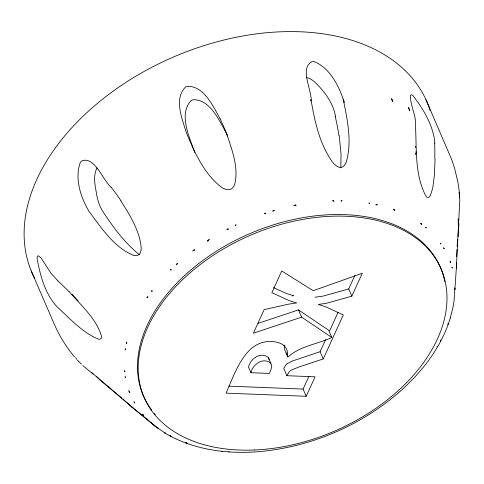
<?xml version="1.0" encoding="UTF-8"?>
<svg xmlns="http://www.w3.org/2000/svg" width="484" height="484" viewBox="0 0 484 484"><rect width="100%" height="100%" fill="white"/><g stroke="black" fill="none" stroke-linecap="round" stroke-linejoin="round"><path stroke-width="0.73" d="M435.074 158.728L434.378 175.123L432.793 187.852L430.421 195.578L428.782 197.393L426.997 197.248A5.276 2.257 69.5 0 1 426.174 196.552C414.727 175.644 416.712 149.713 415.52 126.639C416.663 115.991 410.438 106.413 410.396 95.977C410.384 94.9 411.581 94.501 412.301 95.197A5.602 1.391 55.7 0 1 413.058 95.784C423.736 109.463 433.283 125.695 434.928 143.203M456.418 262.679L456.327 268.275L459.8 199.825L459.201 190.877L457.87 182.002L454.464 167.7L451.56 159.242L425.974 99.71M458.409 226.47L458.136 218.877M456.648 256.671L456.993 249.544M457.15 246.622L457.555 239.616M456.448 266.811L454.065 300.739L453.03 307.025L450.144 318.575M437.058 346.562L436.883 346.834M340.839 167.863L341.038 154.039L339.217 135.768M440.373 340.79L440.331 341.293L440.809 340.083M448.281 323.856L448.335 323.318L447.815 324.637M450.253 318.036L450.314 317.486M310.988 99.371L310.746 100.86L311.206 100.841C314.933 122.168 319.743 144.504 332.714 162.322C334.504 164.379 336.555 166.52 339.278 167.252A5.318 4.175 41.2 0 0 340.863 167.391C343.459 167.174 345.134 164.76 346.09 162.582C352.352 142.012 347.379 119.857 343.253 99.317C338.352 84.773 329.156 67.53 314.164 61.607A5.602 3.503 25.6 0 0 312.144 61.535C299.312 67.857 311.805 90.236 311.206 100.841M449.975 319.095C444.651 336.053 435.642 351.686 424.686 365.62L415.205 376.721L404.672 387.297C364.827 424.051 312.458 447.022 258.474 451.699L258.184 451.717C226.627 454.131 193.449 449.866 165.831 433.537M250.954 372.716C252.727 364.295 263.242 356.865 270.798 363.194L271.802 365.989L270.889 369.921L269.286 373.436L250.954 372.716L248.522 367.096C250.295 358.674 260.809 351.245 268.366 357.573L270.798 363.194M287.726 356.835L287.242 350.967A23.607 15.548 -23.4 0 0 276.134 342.067C245.999 336.392 235.375 372.535 226.058 393.141L306.203 396.293L315.084 376.818L286.915 375.711L289.347 371.494L291.64 369.909L299.566 366.799L323.245 358.922L343.301 314.927L325.2 306.596L318.272 304.442L326.228 303.329L351.85 296.172L362.292 273.272L313.215 290.702L281.755 270.967L271.869 292.657L289.613 300.788L296.704 302.948L288.161 304.218L264.125 309.651L253.392 333.18L301.617 317.135L331.836 337.487C317.583 344.191 300.243 345.927 288.228 356.853L287.726 356.835L284.598 349.611L284.235 345.207M306.203 396.293L303.075 389.069L308.895 376.31M286.915 375.711L283.787 368.481L286.226 364.264L291.864 361.185L320.118 351.699L325.629 339.605M329.61 330.868L338.044 312.374M351.85 296.172L348.722 288.942L354.869 275.475M258.069 323.36L298.489 309.911L328.709 330.263L331.836 337.487M348.722 288.942L323.1 296.105L315.144 297.212M292.276 295.869L293.576 295.718L286.486 293.558L273.521 287.617M228.926 386.147L303.075 389.069M221.835 451.282L222.247 451.324M228.811 451.899L229.198 451.935M343.942 102.13L344.378 102.184L343.253 99.317M306.687 77.561C309.972 78.166 312.712 80.314 315.187 82.425C324.625 91.7 333.198 102.971 335.497 116.335M186.685 442.975L185.681 442.606L187.604 443.489L187.193 443.162M164.893 432.902L165.346 433.24L155.316 426.356L131.37 406.602L91.676 372.559M164.518 432.66L165.346 433.24M139.38 254.759C124.769 242.799 113.286 227.492 103.05 211.75C99.976 207.019 98.016 201.653 96.951 196.129C95.517 187.199 92.529 176.841 96.86 168.238A5.602 3.515 -72.3 0 1 97.078 167.924M131.37 406.602L158.341 428.558M150.96 422.75L155.316 426.356M132.029 407.165L132.846 407.824L123.039 399.185M121.938 398.241L99.928 379.91L96.231 376.165M81.457 364.143L77.367 360.029M57.977 280.877L51.02 273.309L41.2 258.129L38.605 255.897L37.691 255.988L37.195 257.046A5.602 1.41 77.6 0 0 37.111 258.625C40.214 275.481 44.958 293.425 56.646 306.384C69.521 318.188 81.784 332.091 98.125 339.042C99.311 339.405 101.132 339.308 101.483 337.832A5.306 2.287 63.7 0 0 101.592 336.513C96.455 318.563 80.925 305.416 69.194 291.671M78.184 300.885L71.977 294.224M74.488 356.835C66.272 347.046 59.465 336.09 54.359 324.377L31.236 270.895M110.975 187.217C103.237 180.653 94.398 155.418 81.596 161.009A5.602 3.515 -72.2 0 0 80.259 162.545C74.415 178.741 80.792 197.835 89.413 211.931C101.658 228.182 113.952 247.27 133.427 255.364C135.284 255.818 137.486 255.824 139.011 254.499A5.282 4.156 -87.8 0 0 139.924 253.447C141.001 251.686 141.201 249.55 141.177 247.536C139.543 230.348 129.797 215.156 120.885 200.842M75.558 357.555L76.775 359.309M225.036 130.571C218.217 118.556 209.136 99.038 193.14 99.752A5.602 4.32 -23.2 0 0 191.071 100.66C178.233 113.934 189.752 137.91 194.719 152.557M220.202 118.943C213.226 106.619 204.066 85.68 187.387 86.358A5.602 4.314 -23.2 0 0 185.311 87.265C173.556 99.075 182.456 119.881 186.642 133.421C194.992 153.119 204.278 174.343 221.866 187.526C224.14 188.893 226.845 190.103 229.567 189.559A5.312 4.901 -23.2 0 0 231.382 188.839C233.125 187.756 234.177 185.874 234.825 183.987C238.703 167.385 232.181 150.355 227.002 134.764M320.118 351.699L323.245 358.922M298.489 309.911L301.617 317.135M286.522 352.915L287.375 354.887M268.366 357.573L269.116 359.666M459.014 192.384L459.782 197.484M415.568 146.21L415.756 147.626M415.992 151.643L416.083 153.767M458.027 236.755A230.263 11.713 -83.4 0 1 458.905 223.62M34.721 278.451A215.15 141.721 -23.4 0 1 175.335 56.211A215.15 141.721 -23.4 0 1 430.228 110.709M415.653 153.355A229.737 86.128 74.4 0 1 415.708 154.735M434.662 142.949A230.269 88.076 74 0 1 434.82 158.449M224.987 130.589A229.737 213.359 -8.6 0 1 227.583 135.98M335.206 116.323A229.737 172.867 48.5 0 1 338.945 135.732M82.903 365.68A230.293 15.282 43.2 0 1 93.091 374.108M111.054 187.126A230.263 191.652 -83.8 0 1 120.982 200.745M220.184 118.955A230.239 214.001 -10.2 0 1 226.984 134.77M148.824 405.955A161.795 106.571 -23.4 0 1 252.049 232.671A161.795 106.571 -23.4 0 1 444.856 281.7M155.316 414.582A161.795 106.571 -23.4 0 1 154.372 413.475M151.68 410.081A161.795 106.571 -23.4 0 1 149.217 406.554M57.959 281.041A230.299 115.628 65.6 0 1 69.164 291.834M421.34 223.826L421.334 224.546L420.614 223.33L421.34 223.826M425.841 227.323L425.829 228.031L426.362 227.776L425.841 227.323M454.875 288.083L454.833 289.468L454.875 288.083M440.821 243.355L440.779 244.039L440.634 243.113L440.821 243.355M443.761 247.832L443.719 248.51L444.33 248.843L443.761 247.832M450.568 262.243L450.507 262.891L450.114 261.076L450.568 262.243M452.141 267.337L452.08 267.979L452.141 267.337M125.229 348.879L125.156 349.418L125.755 349.369L125.229 348.879M126.584 342.079L126.324 343.12L126.85 343.622L126.584 342.079M235.98 224.86L235.551 225.925L235.224 225.205L235.98 224.86M177.428 263.332L176.781 264.923L176.345 264.276L177.428 263.332M125.628 377.133L125.295 377.683L125.096 376.691L125.628 377.133M147.457 296.759L146.779 297.781L147.947 297.345L147.457 296.759M151.976 290.594L151.559 291.114L152.043 291.713L151.976 290.594M209.148 239.58L207.612 241.456L207.231 240.766L209.148 239.58M341.934 200.606L341.25 201.338L341.111 200.576L341.934 200.606M170.852 269.425L170.41 269.872L171.3 270.06L170.852 269.425M274.247 210.28L272.988 211.447L272.728 210.709L274.247 210.28M194.247 249.683L192.614 250.93L194.653 250.355L194.247 249.683M228.012 228.787L226.808 229.434L228.351 229.501L228.012 228.787M147.384 419.307L146.9 418.938L147.384 419.307M265.087 213.129L264.512 213.335L265.359 213.868L265.087 213.129M377.308 204.684L376.038 205.113L375.965 204.357L377.308 204.684M295.791 204.956L293.83 205.379L296.014 205.706L295.791 204.956M333.748 200.636L332.55 200.685L333.899 201.392L333.748 200.636M369.31 203.068L368.862 203.002L369.401 203.824L369.31 203.068M171.173 436.362L170.09 435.83L171.173 436.362M394.75 209.802L393.262 209.294L394.793 210.546L394.75 209.802M391.677 98.706L392.609 101.646L391.677 98.706M408.563 107.66L409.736 110.715L408.563 107.66M143.645 415.296L142.568 414.207L143.645 415.296M134.346 402.162L133.832 401.762L134.619 403.057L134.346 402.162M129.815 392.566L128.835 390.824L129.815 392.566M124.939 371.754L124.382 370.835L124.939 371.754M254.735 449.987A161.795 106.571 -23.4 0 0 441.148 269.056A161.795 106.571 -23.4 0 0 181.869 280.381A161.795 106.571 -23.4 0 0 254.735 449.987"/></g></svg>
